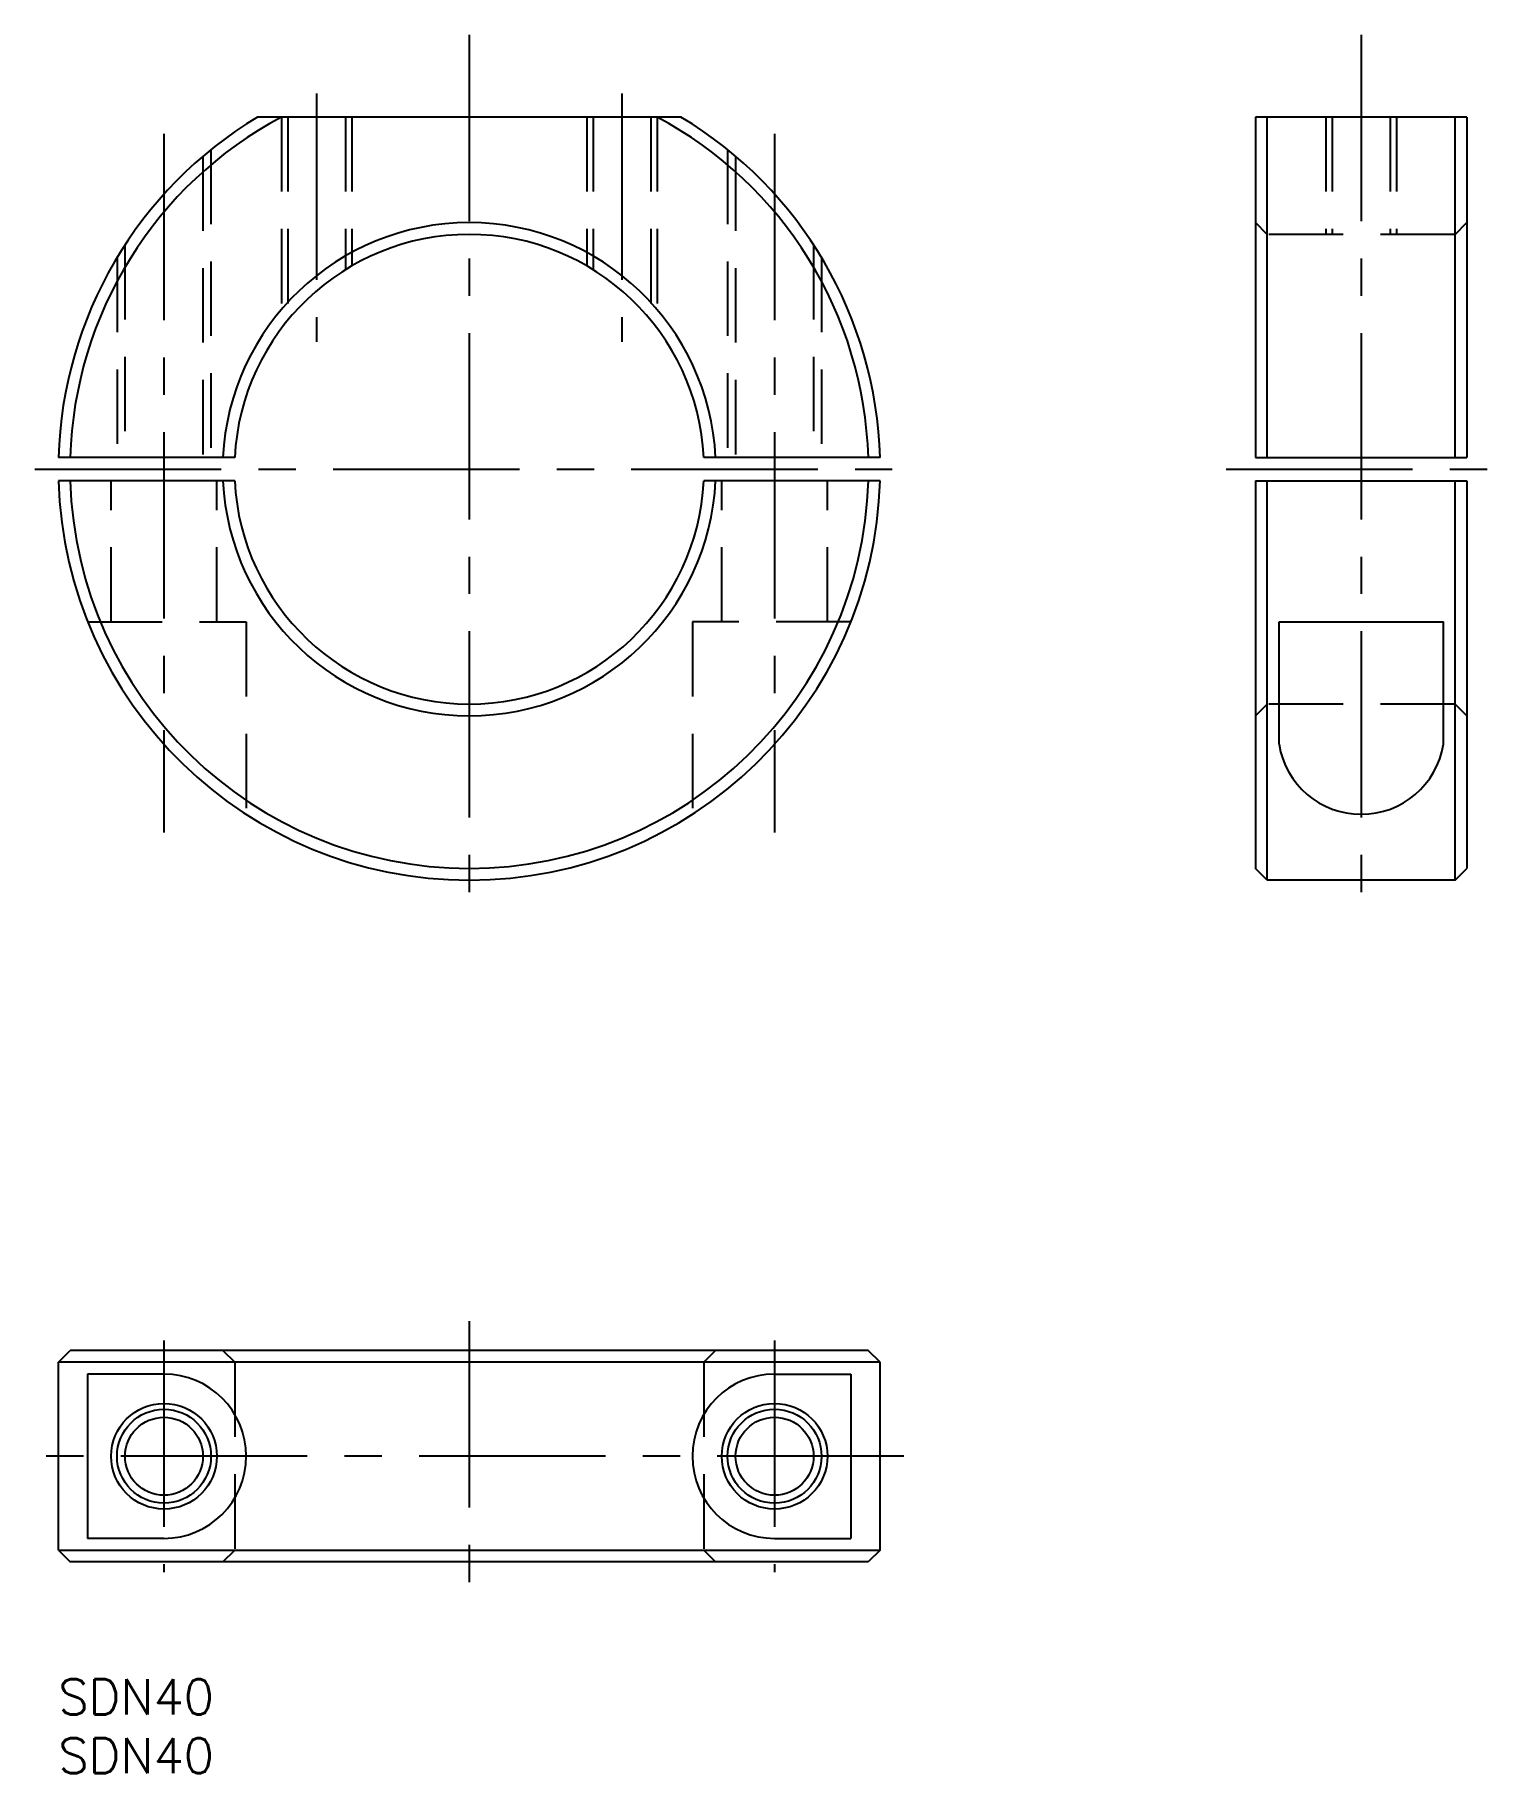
# Model space of a CAD drawing. Extents: x -2 to 122, y -8 to 140.
import ezdxf

# ---------------------------------------------------------------- set-up
doc = ezdxf.new("R2010")
doc.units = 0
doc.header["$LTSCALE"] = 0.5
doc.linetypes.add('CENTER', pattern=[50.8, 31.75, -6.35, 6.35, -6.35])
doc.linetypes.add('DASHED', pattern=[19.05, 12.7, -6.35])
for name, color, linetype in [('MSM_CENTER', 1, 'CENTER'), ('MSM_CONTINUOUS', 7, 'CONTINUOUS'), ('MSM_DASHED', 4, 'DASHED'), ('MSM_NARROW', 5, 'CONTINUOUS'), ('MSM_PART_NUMBER', 7, 'CONTINUOUS')]:
    doc.layers.add(name, color=color, linetype=linetype)
doc.styles.get("Standard").update_dxf_attribs({"font": 'txt.shx', "height": 3, "bigfont": 'bigfont.shx'})

# ---------------------------------------------------------------- blocks, each defined once
blk = doc.blocks.new('*U1')
at = {"layer": 'MSM_PART_NUMBER'}
blk.add_text('SDN40', height=3, dxfattribs=at).set_placement((0, -3))
blk = doc.blocks.new('*U2')
at = {"layer": 'MSM_PART_NUMBER'}
blk.add_text('SDN40', height=3, dxfattribs=at).set_placement((0, -8))

msp = doc.modelspace()

# ---------------------------------------------------------------- linework, layer by layer
at = {"layer": 'MSM_CENTER'}
for p, q in [((34.99, 140.07), (34.99, 66.07)), ((110.95, 140.07), (110.95, 66.07)), ((21.99, 135.07), (21.99, 113.91)), ((47.99, 135.07), (47.99, 113.91)), ((8.99, 131.63), (8.99, 72.14)), ((60.99, 131.63), (60.99, 72.14)), ((-2.01, 103.07), (71.99, 103.07)), ((99.45, 103.07), (122.45, 103.07)), ((34.99, 30.5), (34.99, 7.5)), ((8.99, 28.87), (8.99, 9.13)), ((60.99, 28.87), (60.99, 9.13)), ((71.99, 19), (-2.01, 19))]:
    msp.add_line(p, q, dxfattribs=at)
at = {"layer": 'MSM_CONTINUOUS'}
for p, q in [((53.01, 133.07), (16.96, 133.07)), ((119.95, 133.07), (101.95, 133.07)), ((101.95, 133.07), (101.95, 104.07)), ((102.95, 104.07), (102.95, 133.07)), ((118.95, 104.07), (118.95, 133.07)), ((119.95, 133.07), (119.95, 104.07)), ((15.01, 104.07), (0, 104.07)), ((69.97, 104.07), (54.96, 104.07)), ((101.95, 104.07), (119.95, 104.07)), ((15.01, 102.07), (0, 102.07)), ((69.97, 102.07), (54.96, 102.07)), ((101.95, 102.07), (119.95, 102.07)), ((101.95, 102.07), (101.95, 69.07)), ((102.95, 68.07), (102.95, 102.07)), ((118.95, 68.07), (118.95, 102.07)), ((119.95, 102.07), (119.95, 69.07)), ((103.95, 79.64), (103.95, 90.07)), ((103.95, 90.07), (117.95, 90.07)), ((117.95, 79.64), (117.95, 90.07)), ((102.95, 68.07), (101.95, 69.07)), ((118.95, 68.07), (119.95, 69.07)), ((118.95, 68.07), (102.95, 68.07)), ((0, 27), (1, 28)), ((0, 11), (0, 27)), ((69.97, 27), (0, 27)), ((68.97, 28), (1, 28)), ((69.97, 27), (68.97, 28)), ((69.97, 11), (69.97, 27)), ((8.99, 26), (2.49, 26)), ((2.49, 26), (2.49, 12)), ((60.99, 26), (67.48, 26)), ((67.48, 26), (67.48, 12)), ((8.99, 12), (2.49, 12)), ((60.99, 12), (67.48, 12)), ((0, 11), (1, 10)), ((0, 11), (69.97, 11)), ((69.97, 11), (68.97, 10)), ((68.97, 10), (1, 10))]:
    msp.add_line(p, q, dxfattribs=at)
for centre, radius in [((8.99, 19), 4.5), ((8.99, 19), 3.32), ((60.99, 19), 4.5), ((60.99, 19), 3.32)]:
    msp.add_circle(centre, radius, dxfattribs=at)
for centre, radius, start, end in [((34.99, 103.07), 35, 121.0027, 178.3628), ((34.99, 103.07), 34, 118.0725, 178.3146), ((34.99, 103.07), 34, 1.6854, 61.9275), ((34.99, 103.07), 35, 1.6372, 58.9973), ((34.99, 103.07), 21, 2.7294, 177.2706), ((34.99, 103.07), 20, 2.866, 177.134), ((34.99, 103.07), 35, 181.6372, 358.3628), ((34.99, 103.07), 34, 181.6854, 358.3146), ((34.99, 103.07), 21, 182.7294, 357.2706), ((34.99, 103.07), 20, 182.866, 357.134), ((110.95, 80.77), 7.09, 189.1463, 350.8537), ((8.99, 19), 7, 270, 90), ((60.99, 19), 7, 90, 270)]:
    msp.add_arc(centre, radius, start, end, dxfattribs=at)
at = {"layer": 'MSM_DASHED'}
for p, q in [((18.99, 133.07), (18.99, 115.07)), ((19.53, 133.07), (19.53, 115.76)), ((24.44, 133.07), (24.44, 120.07)), ((24.99, 133.07), (24.99, 120.39)), ((44.99, 133.07), (44.99, 120.39)), ((45.53, 133.07), (45.53, 120.07)), ((50.44, 133.07), (50.44, 115.76)), ((50.99, 133.07), (50.99, 115.07)), ((107.95, 133.07), (107.95, 123.07)), ((108.49, 133.07), (108.49, 123.07)), ((113.41, 133.07), (113.41, 123.07)), ((113.95, 133.07), (113.95, 123.07)), ((12.31, 129.73), (12.31, 104.07)), ((12.99, 130.3), (12.99, 104.07)), ((56.99, 130.3), (56.99, 104.07)), ((57.66, 129.73), (57.66, 104.07)), ((102.95, 123.07), (101.95, 124.07)), ((118.95, 123.07), (102.95, 123.07)), ((118.95, 123.07), (119.95, 124.07)), ((5.66, 122.18), (5.66, 104.07)), ((64.31, 122.18), (64.31, 104.07)), ((4.99, 121.1), (4.99, 104.07)), ((64.99, 121.1), (64.99, 104.07)), ((4.49, 90.07), (4.49, 102.07)), ((13.49, 90.07), (13.49, 102.07)), ((56.49, 90.07), (56.49, 102.07)), ((65.49, 90.07), (65.49, 102.07)), ((2.49, 90.07), (15.99, 90.07)), ((15.99, 90.07), (15.99, 73.68)), ((67.48, 90.07), (53.99, 90.07)), ((53.99, 90.07), (53.99, 73.68)), ((102.95, 83.07), (101.95, 82.07)), ((118.95, 83.07), (102.95, 83.07)), ((118.95, 83.07), (119.95, 82.07)), ((14.01, 28), (15.01, 27)), ((15.01, 27), (15.01, 11)), ((55.96, 28), (54.96, 27)), ((54.96, 27), (54.96, 11)), ((14.01, 10), (15.01, 11)), ((55.96, 10), (54.96, 11))]:
    msp.add_line(p, q, dxfattribs=at)
at = {"layer": 'MSM_NARROW'}
for centre in [(8.99, 19), (60.99, 19)]:
    msp.add_circle(centre, 4, dxfattribs=at)

# ---------------------------------------------------------------- block references
at = {"layer": 'MSM_CONTINUOUS'}
for name in ['*U1', '*U2']:
    msp.add_blockref(name, (0, 0), dxfattribs=at)

doc.saveas('drawing.dxf')
